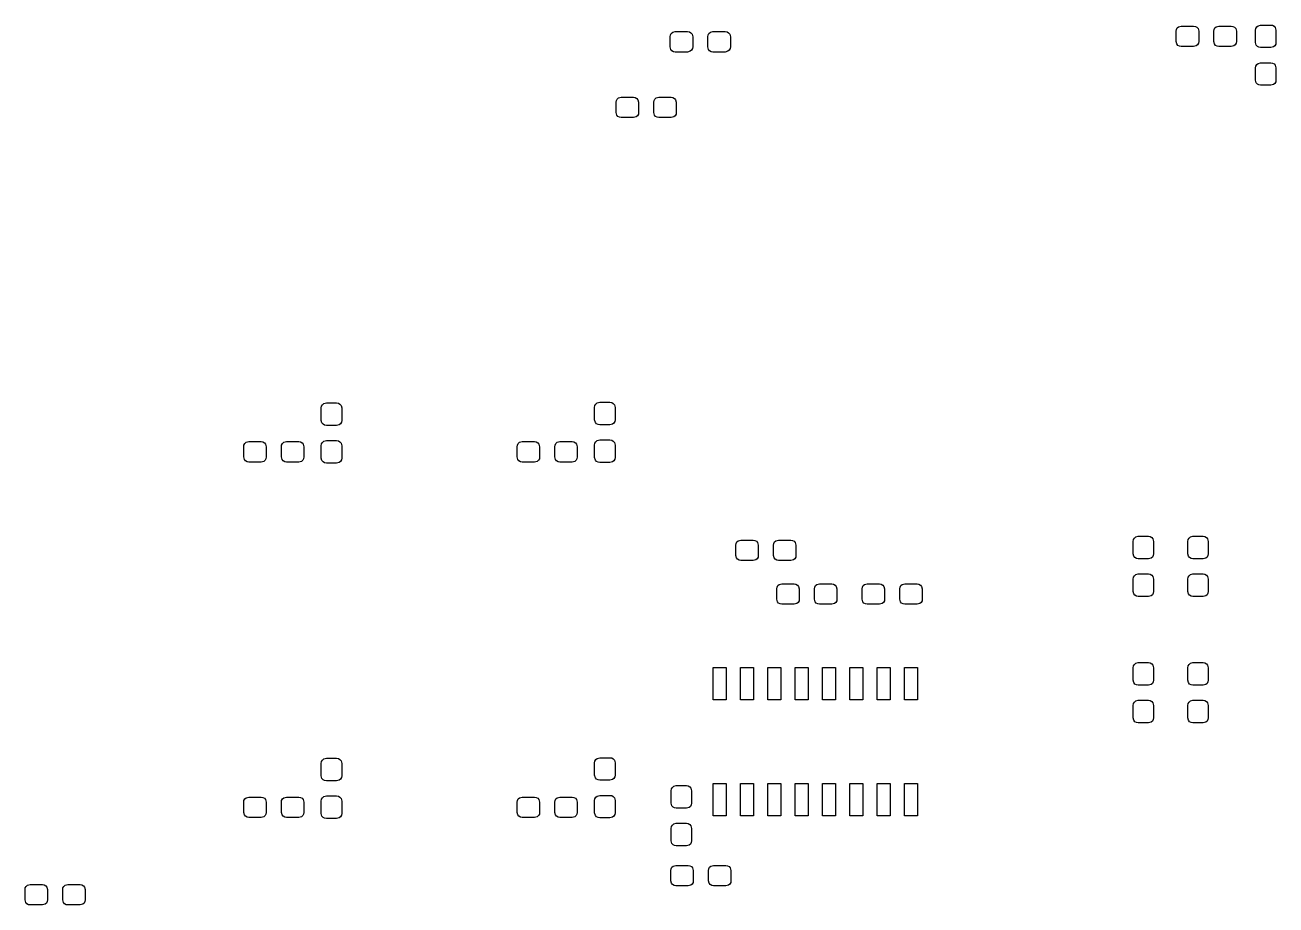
# Model space of a CAD drawing. Extents: x 40 to 160, y -138 to -43.
# Drawn here: x 98.5 to 156.7, y -123.9 to -83 of the extents above; entities that cross this region are included whole.
import ezdxf

# ---------------------------------------------------------------- set-up
doc = ezdxf.new("R2010")
doc.units = 0
doc.header["$MEASUREMENT"] = 0
doc.layers.add('BLACK', color=7, linetype='CONTINUOUS')

msp = doc.modelspace()

# ---------------------------------------------------------------- linework, layer by layer
at = {"layer": 'BLACK', "linetype": 'CONTINUOUS'}
for p, q in [((152.135, -83.1228), (152.254, -83.091)), ((152.254, -83.091), (152.828, -83.091)), ((152.828, -83.091), (152.91, -83.1053)), ((152.91, -83.1053), (152.981, -83.1466)), ((153.885, -83.1228), (154.004, -83.091)), ((154.004, -83.091), (154.578, -83.091)), ((154.578, -83.091), (154.66, -83.1053)), ((154.66, -83.1053), (154.731, -83.1466)), ((155.763, -83.1258), (155.826, -83.0728)), ((155.826, -83.0728), (155.945, -83.041)), ((155.945, -83.041), (156.419, -83.041)), ((156.419, -83.041), (156.501, -83.0553)), ((156.501, -83.0553), (156.572, -83.0966)), ((156.572, -83.0966), (156.625, -83.1598)), ((128.507, -83.5825), (128.521, -83.5013)), ((128.507, -84.0575), (128.507, -83.5825)), ((128.521, -83.5013), (128.563, -83.4298)), ((128.563, -83.4298), (128.626, -83.3768)), ((128.626, -83.3768), (128.744, -83.345)), ((128.744, -83.345), (129.32, -83.345)), ((129.32, -83.345), (129.401, -83.3593)), ((129.401, -83.3593), (129.472, -83.4006)), ((129.472, -83.4006), (129.525, -83.4637)), ((129.525, -83.4637), (129.557, -83.5825)), ((129.557, -83.5825), (129.557, -84.0575)), ((130.257, -83.5825), (130.271, -83.5013)), ((130.257, -84.0575), (130.257, -83.5825)), ((130.271, -83.5013), (130.313, -83.4298)), ((130.313, -83.4298), (130.376, -83.3768)), ((130.376, -83.3768), (130.494, -83.345)), ((130.494, -83.345), (131.07, -83.345)), ((131.07, -83.345), (131.151, -83.3593)), ((131.151, -83.3593), (131.222, -83.4006)), ((131.222, -83.4006), (131.275, -83.4637)), ((131.275, -83.4637), (131.307, -83.5825)), ((131.307, -83.5825), (131.307, -84.0575)), ((152.016, -83.3285), (152.03, -83.2473)), ((152.016, -83.8035), (152.016, -83.3285)), ((152.03, -83.2473), (152.072, -83.1758)), ((152.072, -83.1758), (152.135, -83.1228)), ((152.981, -83.1466), (153.034, -83.2097)), ((153.034, -83.2097), (153.066, -83.3285)), ((153.066, -83.3285), (153.066, -83.8035)), ((153.766, -83.3285), (153.78, -83.2473)), ((153.766, -83.8035), (153.766, -83.3285)), ((153.78, -83.2473), (153.822, -83.1758)), ((153.822, -83.1758), (153.885, -83.1228)), ((154.731, -83.1466), (154.784, -83.2097)), ((154.784, -83.2097), (154.816, -83.3285)), ((154.816, -83.3285), (154.816, -83.8035)), ((155.707, -83.2785), (155.721, -83.1973)), ((155.707, -83.8535), (155.707, -83.2785)), ((155.721, -83.1973), (155.763, -83.1258)), ((156.625, -83.1598), (156.657, -83.2785)), ((156.657, -83.2785), (156.657, -83.8535)), ((128.539, -84.1762), (128.507, -84.0575)), ((128.592, -84.2394), (128.539, -84.1762)), ((128.663, -84.2807), (128.592, -84.2394)), ((129.438, -84.2632), (129.32, -84.295)), ((129.501, -84.2102), (129.438, -84.2632)), ((129.543, -84.1387), (129.501, -84.2102)), ((129.557, -84.0575), (129.543, -84.1387)), ((130.289, -84.1762), (130.257, -84.0575)), ((130.342, -84.2394), (130.289, -84.1762)), ((130.413, -84.2807), (130.342, -84.2394)), ((131.188, -84.2632), (131.07, -84.295)), ((131.251, -84.2102), (131.188, -84.2632)), ((131.293, -84.1387), (131.251, -84.2102)), ((131.307, -84.0575), (131.293, -84.1387)), ((152.048, -83.9222), (152.016, -83.8035)), ((152.101, -83.9854), (152.048, -83.9222)), ((152.172, -84.0267), (152.101, -83.9854)), ((152.254, -84.041), (152.172, -84.0267)), ((152.828, -84.041), (152.254, -84.041)), ((152.947, -84.0092), (152.828, -84.041)), ((153.01, -83.9562), (152.947, -84.0092)), ((153.052, -83.8847), (153.01, -83.9562)), ((153.066, -83.8035), (153.052, -83.8847)), ((153.798, -83.9222), (153.766, -83.8035)), ((153.851, -83.9854), (153.798, -83.9222)), ((153.922, -84.0267), (153.851, -83.9854)), ((154.004, -84.041), (153.922, -84.0267)), ((154.578, -84.041), (154.004, -84.041)), ((154.697, -84.0092), (154.578, -84.041)), ((154.76, -83.9562), (154.697, -84.0092)), ((154.802, -83.8847), (154.76, -83.9562)), ((154.816, -83.8035), (154.802, -83.8847)), ((155.739, -83.9723), (155.707, -83.8535)), ((155.792, -84.0354), (155.739, -83.9723)), ((155.863, -84.0767), (155.792, -84.0354)), ((155.945, -84.091), (155.863, -84.0767)), ((156.419, -84.091), (155.945, -84.091)), ((156.538, -84.0592), (156.419, -84.091)), ((156.601, -84.0062), (156.538, -84.0592)), ((156.643, -83.9347), (156.601, -84.0062)), ((156.657, -83.8535), (156.643, -83.9347)), ((128.744, -84.295), (128.663, -84.2807)), ((129.32, -84.295), (128.744, -84.295)), ((130.494, -84.295), (130.413, -84.2807)), ((131.07, -84.295), (130.494, -84.295)), ((155.763, -84.8758), (155.826, -84.8228)), ((155.826, -84.8228), (155.945, -84.791)), ((155.945, -84.791), (156.419, -84.791)), ((156.419, -84.791), (156.501, -84.8053)), ((156.501, -84.8053), (156.572, -84.8466)), ((156.572, -84.8466), (156.625, -84.9098)), ((155.707, -85.0285), (155.721, -84.9473)), ((155.707, -85.6035), (155.707, -85.0285)), ((155.721, -84.9473), (155.763, -84.8758)), ((156.625, -84.9098), (156.657, -85.0285)), ((156.657, -85.0285), (156.657, -85.6035)), ((155.739, -85.7223), (155.707, -85.6035)), ((155.792, -85.7854), (155.739, -85.7223)), ((155.863, -85.8267), (155.792, -85.7854)), ((155.945, -85.841), (155.863, -85.8267)), ((156.419, -85.841), (155.945, -85.841)), ((156.538, -85.8092), (156.419, -85.841)), ((156.601, -85.7562), (156.538, -85.8092)), ((156.643, -85.6847), (156.601, -85.7562)), ((156.657, -85.6035), (156.643, -85.6847)), ((125.995, -86.6305), (126.009, -86.5493)), ((126.009, -86.5493), (126.051, -86.4778)), ((126.051, -86.4778), (126.114, -86.4248)), ((126.114, -86.4248), (126.232, -86.393)), ((126.232, -86.393), (126.807, -86.393)), ((126.807, -86.393), (126.889, -86.4073)), ((126.889, -86.4073), (126.96, -86.4486)), ((126.96, -86.4486), (127.013, -86.5117)), ((127.013, -86.5117), (127.045, -86.6305)), ((127.745, -86.6305), (127.759, -86.5493)), ((127.759, -86.5493), (127.801, -86.4778)), ((127.801, -86.4778), (127.864, -86.4248)), ((127.864, -86.4248), (127.982, -86.393)), ((127.982, -86.393), (128.558, -86.393)), ((128.558, -86.393), (128.639, -86.4073)), ((128.639, -86.4073), (128.71, -86.4486)), ((128.71, -86.4486), (128.763, -86.5117)), ((128.763, -86.5117), (128.795, -86.6305)), ((125.995, -87.1055), (125.995, -86.6305)), ((126.027, -87.2242), (125.995, -87.1055)), ((127.045, -87.1055), (127.031, -87.1867)), ((127.045, -86.6305), (127.045, -87.1055)), ((127.745, -87.1055), (127.745, -86.6305)), ((127.777, -87.2242), (127.745, -87.1055)), ((128.795, -87.1055), (128.781, -87.1867)), ((128.795, -86.6305), (128.795, -87.1055)), ((126.08, -87.2874), (126.027, -87.2242)), ((126.151, -87.3287), (126.08, -87.2874)), ((126.232, -87.343), (126.151, -87.3287)), ((126.807, -87.343), (126.232, -87.343)), ((126.926, -87.3112), (126.807, -87.343)), ((126.989, -87.2582), (126.926, -87.3112)), ((127.031, -87.1867), (126.989, -87.2582)), ((127.83, -87.2874), (127.777, -87.2242)), ((127.901, -87.3287), (127.83, -87.2874)), ((127.982, -87.343), (127.901, -87.3287)), ((128.558, -87.343), (127.982, -87.343)), ((128.676, -87.3112), (128.558, -87.343)), ((128.739, -87.2582), (128.676, -87.3112)), ((128.781, -87.1867), (128.739, -87.2582)), ((112.301, -100.832), (112.315, -100.751)), ((112.301, -101.407), (112.301, -100.832)), ((112.315, -100.751), (112.357, -100.68)), ((112.357, -100.68), (112.42, -100.627)), ((112.42, -100.627), (112.538, -100.595)), ((112.538, -100.595), (113.013, -100.595)), ((113.013, -100.595), (113.095, -100.609)), ((113.095, -100.609), (113.166, -100.651)), ((113.166, -100.651), (113.219, -100.714)), ((113.219, -100.714), (113.251, -100.832)), ((113.251, -100.832), (113.251, -101.407)), ((125.001, -100.804), (125.015, -100.723)), ((125.001, -101.379), (125.001, -100.804)), ((125.015, -100.723), (125.057, -100.652)), ((125.057, -100.652), (125.12, -100.599)), ((125.12, -100.599), (125.238, -100.567)), ((125.238, -100.567), (125.713, -100.567)), ((125.713, -100.567), (125.795, -100.581)), ((125.795, -100.581), (125.866, -100.623)), ((125.866, -100.623), (125.919, -100.686)), ((125.919, -100.686), (125.951, -100.804)), ((125.951, -100.804), (125.951, -101.379)), ((112.333, -101.526), (112.301, -101.407)), ((112.386, -101.589), (112.333, -101.526)), ((112.457, -101.631), (112.386, -101.589)), ((112.538, -101.645), (112.457, -101.631)), ((113.013, -101.645), (112.538, -101.645)), ((113.132, -101.613), (113.013, -101.645)), ((113.195, -101.56), (113.132, -101.613)), ((113.237, -101.489), (113.195, -101.56)), ((113.251, -101.407), (113.237, -101.489)), ((125.033, -101.498), (125.001, -101.379)), ((125.086, -101.561), (125.033, -101.498)), ((125.157, -101.603), (125.086, -101.561)), ((125.238, -101.617), (125.157, -101.603)), ((125.713, -101.617), (125.238, -101.617)), ((125.832, -101.585), (125.713, -101.617)), ((125.895, -101.532), (125.832, -101.585)), ((125.937, -101.461), (125.895, -101.532)), ((125.951, -101.379), (125.937, -101.461)), ((108.695, -102.632), (108.709, -102.551)), ((108.695, -103.108), (108.695, -102.632)), ((108.709, -102.551), (108.751, -102.48)), ((108.751, -102.48), (108.814, -102.427)), ((108.814, -102.427), (108.932, -102.395)), ((108.932, -102.395), (109.507, -102.395)), ((109.507, -102.395), (109.589, -102.409)), ((109.589, -102.409), (109.66, -102.451)), ((109.66, -102.451), (109.713, -102.514)), ((109.713, -102.514), (109.745, -102.632)), ((109.745, -102.632), (109.745, -103.108)), ((110.445, -102.632), (110.459, -102.551)), ((110.445, -103.108), (110.445, -102.632)), ((110.459, -102.551), (110.501, -102.48)), ((110.501, -102.48), (110.564, -102.427)), ((110.564, -102.427), (110.682, -102.395)), ((110.682, -102.395), (111.257, -102.395)), ((111.257, -102.395), (111.339, -102.409)), ((111.339, -102.409), (111.41, -102.451)), ((111.41, -102.451), (111.463, -102.514)), ((111.463, -102.514), (111.495, -102.632)), ((111.495, -102.632), (111.495, -103.108)), ((112.301, -102.582), (112.315, -102.501)), ((112.301, -103.157), (112.301, -102.582)), ((112.315, -102.501), (112.357, -102.43)), ((112.357, -102.43), (112.42, -102.377)), ((112.42, -102.377), (112.538, -102.345)), ((112.538, -102.345), (113.013, -102.345)), ((113.013, -102.345), (113.095, -102.359)), ((113.095, -102.359), (113.166, -102.401)), ((113.166, -102.401), (113.219, -102.464)), ((113.219, -102.464), (113.251, -102.582)), ((113.251, -102.582), (113.251, -103.157)), ((121.395, -102.632), (121.409, -102.551)), ((121.395, -103.108), (121.395, -102.632)), ((121.409, -102.551), (121.451, -102.48)), ((121.451, -102.48), (121.514, -102.427)), ((121.514, -102.427), (121.632, -102.395)), ((121.632, -102.395), (122.207, -102.395)), ((122.207, -102.395), (122.289, -102.409)), ((122.289, -102.409), (122.36, -102.451)), ((122.36, -102.451), (122.413, -102.514)), ((122.413, -102.514), (122.445, -102.632)), ((122.445, -102.632), (122.445, -103.108)), ((123.145, -102.632), (123.159, -102.551)), ((123.145, -103.108), (123.145, -102.632)), ((123.159, -102.551), (123.201, -102.48)), ((123.201, -102.48), (123.264, -102.427)), ((123.264, -102.427), (123.382, -102.395)), ((123.382, -102.395), (123.957, -102.395)), ((123.957, -102.395), (124.039, -102.409)), ((124.039, -102.409), (124.11, -102.451)), ((124.11, -102.451), (124.163, -102.514)), ((124.163, -102.514), (124.195, -102.632)), ((124.195, -102.632), (124.195, -103.108)), ((125.001, -102.554), (125.015, -102.473)), ((125.001, -103.129), (125.001, -102.554)), ((125.015, -102.473), (125.057, -102.402)), ((125.057, -102.402), (125.12, -102.349)), ((125.12, -102.349), (125.238, -102.317)), ((125.238, -102.317), (125.713, -102.317)), ((125.713, -102.317), (125.795, -102.331)), ((125.795, -102.331), (125.866, -102.373)), ((125.866, -102.373), (125.919, -102.436)), ((125.919, -102.436), (125.951, -102.554)), ((125.951, -102.554), (125.951, -103.129)), ((108.727, -103.226), (108.695, -103.108)), ((108.78, -103.289), (108.727, -103.226)), ((108.851, -103.331), (108.78, -103.289)), ((108.932, -103.345), (108.851, -103.331)), ((109.507, -103.345), (108.932, -103.345)), ((109.626, -103.313), (109.507, -103.345)), ((109.689, -103.26), (109.626, -103.313)), ((109.731, -103.189), (109.689, -103.26)), ((109.745, -103.108), (109.731, -103.189)), ((110.477, -103.226), (110.445, -103.108)), ((110.53, -103.289), (110.477, -103.226)), ((110.601, -103.331), (110.53, -103.289)), ((110.682, -103.345), (110.601, -103.331)), ((111.257, -103.345), (110.682, -103.345)), ((111.376, -103.313), (111.257, -103.345)), ((111.439, -103.26), (111.376, -103.313)), ((111.481, -103.189), (111.439, -103.26)), ((111.495, -103.108), (111.481, -103.189)), ((112.333, -103.276), (112.301, -103.157)), ((112.386, -103.339), (112.333, -103.276)), ((112.457, -103.381), (112.386, -103.339)), ((112.538, -103.395), (112.457, -103.381)), ((113.013, -103.395), (112.538, -103.395)), ((113.132, -103.363), (113.013, -103.395)), ((113.195, -103.31), (113.132, -103.363)), ((113.237, -103.239), (113.195, -103.31)), ((113.251, -103.157), (113.237, -103.239)), ((121.427, -103.226), (121.395, -103.108)), ((121.48, -103.289), (121.427, -103.226)), ((121.551, -103.331), (121.48, -103.289)), ((121.632, -103.345), (121.551, -103.331)), ((122.207, -103.345), (121.632, -103.345)), ((122.326, -103.313), (122.207, -103.345)), ((122.389, -103.26), (122.326, -103.313)), ((122.431, -103.189), (122.389, -103.26)), ((122.445, -103.108), (122.431, -103.189)), ((123.177, -103.226), (123.145, -103.108)), ((123.23, -103.289), (123.177, -103.226)), ((123.301, -103.331), (123.23, -103.289)), ((123.382, -103.345), (123.301, -103.331)), ((123.957, -103.345), (123.382, -103.345)), ((124.076, -103.313), (123.957, -103.345)), ((124.139, -103.26), (124.076, -103.313)), ((124.181, -103.189), (124.139, -103.26)), ((124.195, -103.108), (124.181, -103.189)), ((125.033, -103.248), (125.001, -103.129)), ((125.086, -103.311), (125.033, -103.248)), ((125.157, -103.353), (125.086, -103.311)), ((125.238, -103.367), (125.157, -103.353)), ((125.713, -103.367), (125.238, -103.367)), ((125.832, -103.335), (125.713, -103.367)), ((125.895, -103.282), (125.832, -103.335)), ((125.937, -103.211), (125.895, -103.282)), ((125.951, -103.129), (125.937, -103.211)), ((150.034, -106.946), (150.076, -106.875)), ((150.076, -106.875), (150.139, -106.822)), ((150.139, -106.822), (150.257, -106.79)), ((150.257, -106.79), (150.732, -106.79)), ((150.732, -106.79), (150.814, -106.804)), ((150.814, -106.804), (150.885, -106.846)), ((150.885, -106.846), (150.938, -106.909)), ((150.938, -106.909), (150.97, -107.027)), ((152.574, -106.946), (152.616, -106.875)), ((152.616, -106.875), (152.679, -106.822)), ((152.679, -106.822), (152.797, -106.79)), ((152.797, -106.79), (153.272, -106.79)), ((153.272, -106.79), (153.354, -106.804)), ((153.354, -106.804), (153.425, -106.846)), ((153.425, -106.846), (153.478, -106.909)), ((153.478, -106.909), (153.51, -107.027)), ((131.555, -107.204), (131.569, -107.123)), ((131.555, -107.679), (131.555, -107.204)), ((131.569, -107.123), (131.611, -107.052)), ((131.611, -107.052), (131.674, -106.999)), ((131.674, -106.999), (131.792, -106.967)), ((131.792, -106.967), (132.368, -106.967)), ((132.368, -106.967), (132.449, -106.981)), ((132.449, -106.981), (132.52, -107.023)), ((132.52, -107.023), (132.573, -107.086)), ((132.573, -107.086), (132.605, -107.204)), ((132.605, -107.204), (132.605, -107.679)), ((133.305, -107.204), (133.319, -107.123)), ((133.305, -107.679), (133.305, -107.204)), ((133.319, -107.123), (133.361, -107.052)), ((133.361, -107.052), (133.424, -106.999)), ((133.424, -106.999), (133.542, -106.967)), ((133.542, -106.967), (134.118, -106.967)), ((134.118, -106.967), (134.199, -106.981)), ((134.199, -106.981), (134.27, -107.023)), ((134.27, -107.023), (134.323, -107.086)), ((134.323, -107.086), (134.355, -107.204)), ((134.355, -107.204), (134.355, -107.679)), ((150.02, -107.027), (150.034, -106.946)), ((150.02, -107.602), (150.02, -107.027)), ((150.97, -107.027), (150.97, -107.602)), ((152.56, -107.027), (152.574, -106.946)), ((152.56, -107.602), (152.56, -107.027)), ((153.51, -107.027), (153.51, -107.602)), ((131.587, -107.798), (131.555, -107.679)), ((131.64, -107.861), (131.587, -107.798)), ((131.711, -107.903), (131.64, -107.861)), ((131.792, -107.917), (131.711, -107.903)), ((132.368, -107.917), (131.792, -107.917)), ((132.486, -107.885), (132.368, -107.917)), ((132.549, -107.832), (132.486, -107.885)), ((132.591, -107.761), (132.549, -107.832)), ((132.605, -107.679), (132.591, -107.761)), ((133.337, -107.798), (133.305, -107.679)), ((133.39, -107.861), (133.337, -107.798)), ((133.461, -107.903), (133.39, -107.861)), ((133.542, -107.917), (133.461, -107.903)), ((134.118, -107.917), (133.542, -107.917)), ((134.236, -107.885), (134.118, -107.917)), ((134.299, -107.832), (134.236, -107.885)), ((134.341, -107.761), (134.299, -107.832)), ((134.355, -107.679), (134.341, -107.761)), ((150.052, -107.721), (150.02, -107.602)), ((150.105, -107.784), (150.052, -107.721)), ((150.176, -107.826), (150.105, -107.784)), ((150.257, -107.84), (150.176, -107.826)), ((150.732, -107.84), (150.257, -107.84)), ((150.851, -107.808), (150.732, -107.84)), ((150.914, -107.755), (150.851, -107.808)), ((150.956, -107.684), (150.914, -107.755)), ((150.97, -107.602), (150.956, -107.684)), ((152.592, -107.721), (152.56, -107.602)), ((152.645, -107.784), (152.592, -107.721)), ((152.716, -107.826), (152.645, -107.784)), ((152.797, -107.84), (152.716, -107.826)), ((153.272, -107.84), (152.797, -107.84)), ((153.391, -107.808), (153.272, -107.84)), ((153.454, -107.755), (153.391, -107.808)), ((153.496, -107.684), (153.454, -107.755)), ((153.51, -107.602), (153.496, -107.684)), ((150.034, -108.696), (150.076, -108.625)), ((150.076, -108.625), (150.139, -108.572)), ((150.139, -108.572), (150.257, -108.54)), ((150.257, -108.54), (150.732, -108.54)), ((150.732, -108.54), (150.814, -108.554)), ((150.814, -108.554), (150.885, -108.596)), ((150.885, -108.596), (150.938, -108.659)), ((150.938, -108.659), (150.97, -108.777)), ((152.574, -108.696), (152.616, -108.625)), ((152.616, -108.625), (152.679, -108.572)), ((152.679, -108.572), (152.797, -108.54)), ((152.797, -108.54), (153.272, -108.54)), ((153.272, -108.54), (153.354, -108.554)), ((153.354, -108.554), (153.425, -108.596)), ((153.425, -108.596), (153.478, -108.659)), ((153.478, -108.659), (153.51, -108.777)), ((133.46, -109.236), (133.474, -109.155)), ((133.46, -109.712), (133.46, -109.236)), ((133.474, -109.155), (133.516, -109.084)), ((133.516, -109.084), (133.579, -109.031)), ((133.579, -109.031), (133.697, -108.999)), ((133.697, -108.999), (134.273, -108.999)), ((134.273, -108.999), (134.354, -109.013)), ((134.354, -109.013), (134.425, -109.055)), ((134.425, -109.055), (134.478, -109.118)), ((134.478, -109.118), (134.51, -109.236)), ((134.51, -109.236), (134.51, -109.712)), ((135.21, -109.236), (135.224, -109.155)), ((135.21, -109.712), (135.21, -109.236)), ((135.224, -109.155), (135.266, -109.084)), ((135.266, -109.084), (135.329, -109.031)), ((135.329, -109.031), (135.447, -108.999)), ((135.447, -108.999), (136.023, -108.999)), ((136.023, -108.999), (136.104, -109.013)), ((136.104, -109.013), (136.175, -109.055)), ((136.175, -109.055), (136.228, -109.118)), ((136.228, -109.118), (136.26, -109.236)), ((136.26, -109.236), (136.26, -109.712)), ((137.425, -109.236), (137.439, -109.155)), ((137.425, -109.712), (137.425, -109.236)), ((137.439, -109.155), (137.481, -109.084)), ((137.481, -109.084), (137.544, -109.031)), ((137.544, -109.031), (137.662, -108.999)), ((137.662, -108.999), (138.237, -108.999)), ((138.237, -108.999), (138.319, -109.013)), ((138.319, -109.013), (138.39, -109.055)), ((138.39, -109.055), (138.443, -109.118)), ((138.443, -109.118), (138.475, -109.236)), ((138.475, -109.236), (138.475, -109.712)), ((139.175, -109.236), (139.189, -109.155)), ((139.175, -109.712), (139.175, -109.236)), ((139.189, -109.155), (139.231, -109.084)), ((139.231, -109.084), (139.294, -109.031)), ((139.294, -109.031), (139.412, -108.999)), ((139.412, -108.999), (139.987, -108.999)), ((139.987, -108.999), (140.069, -109.013)), ((140.069, -109.013), (140.14, -109.055)), ((140.14, -109.055), (140.193, -109.118)), ((140.193, -109.118), (140.225, -109.236)), ((140.225, -109.236), (140.225, -109.712)), ((150.02, -108.777), (150.034, -108.696)), ((150.02, -109.352), (150.02, -108.777)), ((150.97, -108.777), (150.97, -109.352)), ((152.56, -108.777), (152.574, -108.696)), ((152.56, -109.352), (152.56, -108.777)), ((153.51, -108.777), (153.51, -109.352)), ((133.492, -109.83), (133.46, -109.712)), ((133.545, -109.893), (133.492, -109.83)), ((134.496, -109.793), (134.454, -109.864)), ((134.51, -109.712), (134.496, -109.793)), ((135.242, -109.83), (135.21, -109.712)), ((135.295, -109.893), (135.242, -109.83)), ((136.246, -109.793), (136.204, -109.864)), ((136.26, -109.712), (136.246, -109.793)), ((137.457, -109.83), (137.425, -109.712)), ((137.51, -109.893), (137.457, -109.83)), ((138.461, -109.793), (138.419, -109.864)), ((138.475, -109.712), (138.461, -109.793)), ((139.207, -109.83), (139.175, -109.712)), ((139.26, -109.893), (139.207, -109.83)), ((140.211, -109.793), (140.169, -109.864)), ((140.225, -109.712), (140.211, -109.793)), ((150.052, -109.471), (150.02, -109.352)), ((150.105, -109.534), (150.052, -109.471)), ((150.176, -109.576), (150.105, -109.534)), ((150.257, -109.59), (150.176, -109.576)), ((150.732, -109.59), (150.257, -109.59)), ((150.851, -109.558), (150.732, -109.59)), ((150.914, -109.505), (150.851, -109.558)), ((150.956, -109.434), (150.914, -109.505)), ((150.97, -109.352), (150.956, -109.434)), ((152.592, -109.471), (152.56, -109.352)), ((152.645, -109.534), (152.592, -109.471)), ((152.716, -109.576), (152.645, -109.534)), ((152.797, -109.59), (152.716, -109.576)), ((153.272, -109.59), (152.797, -109.59)), ((153.391, -109.558), (153.272, -109.59)), ((153.454, -109.505), (153.391, -109.558)), ((153.496, -109.434), (153.454, -109.505)), ((153.51, -109.352), (153.496, -109.434)), ((133.616, -109.935), (133.545, -109.893)), ((133.697, -109.949), (133.616, -109.935)), ((134.273, -109.949), (133.697, -109.949)), ((134.391, -109.917), (134.273, -109.949)), ((134.454, -109.864), (134.391, -109.917)), ((135.366, -109.935), (135.295, -109.893)), ((135.447, -109.949), (135.366, -109.935)), ((136.023, -109.949), (135.447, -109.949)), ((136.141, -109.917), (136.023, -109.949)), ((136.204, -109.864), (136.141, -109.917)), ((137.581, -109.935), (137.51, -109.893)), ((137.662, -109.949), (137.581, -109.935)), ((138.237, -109.949), (137.662, -109.949)), ((138.356, -109.917), (138.237, -109.949)), ((138.419, -109.864), (138.356, -109.917)), ((139.331, -109.935), (139.26, -109.893)), ((139.412, -109.949), (139.331, -109.935)), ((139.987, -109.949), (139.412, -109.949)), ((140.106, -109.917), (139.987, -109.949)), ((140.169, -109.864), (140.106, -109.917)), ((150.034, -112.816), (150.076, -112.745)), ((150.076, -112.745), (150.139, -112.692)), ((150.139, -112.692), (150.257, -112.66)), ((150.257, -112.66), (150.732, -112.66)), ((150.732, -112.66), (150.814, -112.674)), ((150.814, -112.674), (150.885, -112.716)), ((150.885, -112.716), (150.938, -112.779)), ((152.574, -112.816), (152.616, -112.745)), ((152.616, -112.745), (152.679, -112.692)), ((152.679, -112.692), (152.797, -112.66)), ((152.797, -112.66), (153.272, -112.66)), ((153.272, -112.66), (153.354, -112.674)), ((153.354, -112.674), (153.425, -112.716)), ((153.425, -112.716), (153.478, -112.779)), ((130.51, -114.382), (130.51, -112.882)), ((130.51, -112.882), (131.11, -112.882)), ((131.11, -112.882), (131.11, -114.382)), ((131.78, -114.382), (131.78, -112.882)), ((131.78, -112.882), (132.38, -112.882)), ((132.38, -112.882), (132.38, -114.382)), ((133.05, -114.382), (133.05, -112.882)), ((133.05, -112.882), (133.65, -112.882)), ((133.65, -112.882), (133.65, -114.382)), ((134.32, -114.382), (134.32, -112.882)), ((134.32, -112.882), (134.92, -112.882)), ((134.92, -112.882), (134.92, -114.382)), ((135.59, -114.382), (135.59, -112.882)), ((135.59, -112.882), (136.19, -112.882)), ((136.19, -112.882), (136.19, -114.382)), ((136.86, -114.382), (136.86, -112.882)), ((136.86, -112.882), (137.46, -112.882)), ((137.46, -112.882), (137.46, -114.382)), ((138.13, -114.382), (138.13, -112.882)), ((138.13, -112.882), (138.73, -112.882)), ((138.73, -112.882), (138.73, -114.382)), ((139.4, -114.382), (139.4, -112.882)), ((139.4, -112.882), (140, -112.882)), ((140, -112.882), (140, -114.382)), ((150.02, -112.897), (150.034, -112.816)), ((150.02, -113.472), (150.02, -112.897)), ((150.938, -112.779), (150.97, -112.897)), ((150.97, -112.897), (150.97, -113.472)), ((152.56, -112.897), (152.574, -112.816)), ((152.56, -113.472), (152.56, -112.897)), ((153.478, -112.779), (153.51, -112.897)), ((153.51, -112.897), (153.51, -113.472)), ((150.052, -113.591), (150.02, -113.472)), ((150.105, -113.654), (150.052, -113.591)), ((150.176, -113.696), (150.105, -113.654)), ((150.257, -113.71), (150.176, -113.696)), ((150.732, -113.71), (150.257, -113.71)), ((150.851, -113.678), (150.732, -113.71)), ((150.914, -113.625), (150.851, -113.678)), ((150.956, -113.554), (150.914, -113.625)), ((150.97, -113.472), (150.956, -113.554)), ((152.592, -113.591), (152.56, -113.472)), ((152.645, -113.654), (152.592, -113.591)), ((152.716, -113.696), (152.645, -113.654)), ((152.797, -113.71), (152.716, -113.696)), ((153.272, -113.71), (152.797, -113.71)), ((153.391, -113.678), (153.272, -113.71)), ((153.454, -113.625), (153.391, -113.678)), ((153.496, -113.554), (153.454, -113.625)), ((153.51, -113.472), (153.496, -113.554)), ((131.11, -114.382), (130.51, -114.382)), ((132.38, -114.382), (131.78, -114.382)), ((133.65, -114.382), (133.05, -114.382)), ((134.92, -114.382), (134.32, -114.382)), ((136.19, -114.382), (135.59, -114.382)), ((137.46, -114.382), (136.86, -114.382)), ((138.73, -114.382), (138.13, -114.382)), ((140, -114.382), (139.4, -114.382)), ((150.034, -114.566), (150.076, -114.495)), ((150.076, -114.495), (150.139, -114.442)), ((150.139, -114.442), (150.257, -114.41)), ((150.257, -114.41), (150.732, -114.41)), ((150.732, -114.41), (150.814, -114.424)), ((150.814, -114.424), (150.885, -114.466)), ((150.885, -114.466), (150.938, -114.529)), ((152.574, -114.566), (152.616, -114.495)), ((152.616, -114.495), (152.679, -114.442)), ((152.679, -114.442), (152.797, -114.41)), ((152.797, -114.41), (153.272, -114.41)), ((153.272, -114.41), (153.354, -114.424)), ((153.354, -114.424), (153.425, -114.466)), ((153.425, -114.466), (153.478, -114.529)), ((150.02, -114.647), (150.034, -114.566)), ((150.02, -115.222), (150.02, -114.647)), ((150.938, -114.529), (150.97, -114.647)), ((150.97, -114.647), (150.97, -115.222)), ((152.56, -114.647), (152.574, -114.566)), ((152.56, -115.222), (152.56, -114.647)), ((153.478, -114.529), (153.51, -114.647)), ((153.51, -114.647), (153.51, -115.222)), ((150.052, -115.341), (150.02, -115.222)), ((150.105, -115.404), (150.052, -115.341)), ((150.176, -115.446), (150.105, -115.404)), ((150.257, -115.46), (150.176, -115.446)), ((150.732, -115.46), (150.257, -115.46)), ((150.851, -115.428), (150.732, -115.46)), ((150.914, -115.375), (150.851, -115.428)), ((150.956, -115.304), (150.914, -115.375)), ((150.97, -115.222), (150.956, -115.304)), ((152.592, -115.341), (152.56, -115.222)), ((152.645, -115.404), (152.592, -115.341)), ((152.716, -115.446), (152.645, -115.404)), ((152.797, -115.46), (152.716, -115.446)), ((153.272, -115.46), (152.797, -115.46)), ((153.391, -115.428), (153.272, -115.46)), ((153.454, -115.375), (153.391, -115.428)), ((153.496, -115.304), (153.454, -115.375)), ((153.51, -115.222), (153.496, -115.304)), ((112.301, -117.343), (112.315, -117.261)), ((112.301, -117.917), (112.301, -117.343)), ((112.315, -117.261), (112.357, -117.19)), ((112.357, -117.19), (112.42, -117.137)), ((112.42, -117.137), (112.538, -117.105)), ((112.538, -117.105), (113.013, -117.105)), ((113.013, -117.105), (113.095, -117.119)), ((113.095, -117.119), (113.166, -117.161)), ((113.166, -117.161), (113.219, -117.224)), ((113.219, -117.224), (113.251, -117.343)), ((113.251, -117.343), (113.251, -117.917)), ((125.001, -117.314), (125.015, -117.233)), ((125.001, -117.889), (125.001, -117.314)), ((125.015, -117.233), (125.057, -117.162)), ((125.057, -117.162), (125.12, -117.109)), ((125.12, -117.109), (125.238, -117.077)), ((125.238, -117.077), (125.713, -117.077)), ((125.713, -117.077), (125.795, -117.091)), ((125.795, -117.091), (125.866, -117.133)), ((125.866, -117.133), (125.919, -117.196)), ((125.919, -117.196), (125.951, -117.314)), ((125.951, -117.314), (125.951, -117.889)), ((112.333, -118.036), (112.301, -117.917)), ((113.251, -117.917), (113.237, -117.999)), ((125.033, -118.008), (125.001, -117.889)), ((125.937, -117.971), (125.895, -118.042)), ((125.951, -117.889), (125.937, -117.971)), ((112.386, -118.099), (112.333, -118.036)), ((112.457, -118.141), (112.386, -118.099)), ((112.538, -118.155), (112.457, -118.141)), ((113.013, -118.155), (112.538, -118.155)), ((113.132, -118.123), (113.013, -118.155)), ((113.195, -118.07), (113.132, -118.123)), ((113.237, -117.999), (113.195, -118.07)), ((125.086, -118.071), (125.033, -118.008)), ((125.157, -118.113), (125.086, -118.071)), ((125.238, -118.127), (125.157, -118.113)), ((125.713, -118.127), (125.238, -118.127)), ((125.832, -118.095), (125.713, -118.127)), ((125.895, -118.042), (125.832, -118.095)), ((128.557, -118.612), (128.571, -118.531)), ((128.571, -118.531), (128.613, -118.46)), ((128.613, -118.46), (128.676, -118.407)), ((128.676, -118.407), (128.794, -118.375)), ((128.794, -118.375), (129.269, -118.375)), ((129.269, -118.375), (129.351, -118.389)), ((129.351, -118.389), (129.422, -118.431)), ((129.422, -118.431), (129.475, -118.494)), ((129.475, -118.494), (129.507, -118.612)), ((130.51, -119.782), (130.51, -118.282)), ((130.51, -118.282), (131.11, -118.282)), ((131.11, -118.282), (131.11, -119.782)), ((131.78, -119.782), (131.78, -118.282)), ((131.78, -118.282), (132.38, -118.282)), ((132.38, -118.282), (132.38, -119.782)), ((133.05, -119.782), (133.05, -118.282)), ((133.05, -118.282), (133.65, -118.282)), ((133.65, -118.282), (133.65, -119.782)), ((134.32, -119.782), (134.32, -118.282)), ((134.32, -118.282), (134.92, -118.282)), ((134.92, -118.282), (134.92, -119.782)), ((135.59, -119.782), (135.59, -118.282)), ((135.59, -118.282), (136.19, -118.282)), ((136.19, -118.282), (136.19, -119.782)), ((136.86, -119.782), (136.86, -118.282)), ((136.86, -118.282), (137.46, -118.282)), ((137.46, -118.282), (137.46, -119.782)), ((138.13, -119.782), (138.13, -118.282)), ((138.13, -118.282), (138.73, -118.282)), ((138.73, -118.282), (138.73, -119.782)), ((139.4, -119.782), (139.4, -118.282)), ((139.4, -118.282), (140, -118.282)), ((140, -118.282), (140, -119.782)), ((108.695, -119.142), (108.709, -119.061)), ((108.695, -119.617), (108.695, -119.142)), ((108.709, -119.061), (108.751, -118.99)), ((108.751, -118.99), (108.814, -118.937)), ((108.814, -118.937), (108.932, -118.905)), ((108.932, -118.905), (109.507, -118.905)), ((109.507, -118.905), (109.589, -118.919)), ((109.589, -118.919), (109.66, -118.961)), ((109.66, -118.961), (109.713, -119.024)), ((109.713, -119.024), (109.745, -119.142)), ((109.745, -119.142), (109.745, -119.617)), ((110.445, -119.142), (110.459, -119.061)), ((110.445, -119.617), (110.445, -119.142)), ((110.459, -119.061), (110.501, -118.99)), ((110.501, -118.99), (110.564, -118.937)), ((110.564, -118.937), (110.682, -118.905)), ((110.682, -118.905), (111.257, -118.905)), ((111.257, -118.905), (111.339, -118.919)), ((111.339, -118.919), (111.41, -118.961)), ((111.41, -118.961), (111.463, -119.024)), ((111.463, -119.024), (111.495, -119.142)), ((111.495, -119.142), (111.495, -119.617)), ((112.301, -119.093), (112.315, -119.011)), ((112.301, -119.667), (112.301, -119.093)), ((112.315, -119.011), (112.357, -118.94)), ((112.357, -118.94), (112.42, -118.887)), ((112.42, -118.887), (112.538, -118.855)), ((112.538, -118.855), (113.013, -118.855)), ((113.013, -118.855), (113.095, -118.869)), ((113.095, -118.869), (113.166, -118.911)), ((113.166, -118.911), (113.219, -118.974)), ((113.219, -118.974), (113.251, -119.093)), ((113.251, -119.093), (113.251, -119.667)), ((121.395, -119.142), (121.409, -119.061)), ((121.395, -119.617), (121.395, -119.142)), ((121.409, -119.061), (121.451, -118.99)), ((121.451, -118.99), (121.514, -118.937)), ((121.514, -118.937), (121.632, -118.905)), ((121.632, -118.905), (122.207, -118.905)), ((122.207, -118.905), (122.289, -118.919)), ((122.289, -118.919), (122.36, -118.961)), ((122.36, -118.961), (122.413, -119.024)), ((122.413, -119.024), (122.445, -119.142)), ((122.445, -119.142), (122.445, -119.617)), ((123.145, -119.142), (123.159, -119.061)), ((123.145, -119.617), (123.145, -119.142)), ((123.159, -119.061), (123.201, -118.99)), ((123.201, -118.99), (123.264, -118.937)), ((123.264, -118.937), (123.382, -118.905)), ((123.382, -118.905), (123.957, -118.905)), ((123.957, -118.905), (124.039, -118.919)), ((124.039, -118.919), (124.11, -118.961)), ((124.11, -118.961), (124.163, -119.024)), ((124.163, -119.024), (124.195, -119.142)), ((124.195, -119.142), (124.195, -119.617)), ((125.001, -119.064), (125.015, -118.983)), ((125.001, -119.639), (125.001, -119.064)), ((125.015, -118.983), (125.057, -118.912)), ((125.057, -118.912), (125.12, -118.859)), ((125.12, -118.859), (125.238, -118.827)), ((125.238, -118.827), (125.713, -118.827)), ((125.713, -118.827), (125.795, -118.841)), ((125.795, -118.841), (125.866, -118.883)), ((125.866, -118.883), (125.919, -118.946)), ((125.919, -118.946), (125.951, -119.064)), ((125.951, -119.064), (125.951, -119.639)), ((128.557, -119.188), (128.557, -118.612)), ((129.507, -118.612), (129.507, -119.188)), ((108.727, -119.736), (108.695, -119.617)), ((109.731, -119.699), (109.689, -119.77)), ((109.745, -119.617), (109.731, -119.699)), ((110.477, -119.736), (110.445, -119.617)), ((111.481, -119.699), (111.439, -119.77)), ((111.495, -119.617), (111.481, -119.699)), ((112.333, -119.786), (112.301, -119.667)), ((113.251, -119.667), (113.237, -119.749)), ((121.427, -119.736), (121.395, -119.617)), ((122.431, -119.699), (122.389, -119.77)), ((122.445, -119.617), (122.431, -119.699)), ((123.177, -119.736), (123.145, -119.617)), ((124.181, -119.699), (124.139, -119.77)), ((124.195, -119.617), (124.181, -119.699)), ((125.033, -119.758), (125.001, -119.639)), ((125.937, -119.721), (125.895, -119.792)), ((125.951, -119.639), (125.937, -119.721)), ((128.589, -119.306), (128.557, -119.188)), ((128.642, -119.369), (128.589, -119.306)), ((128.713, -119.411), (128.642, -119.369)), ((128.794, -119.425), (128.713, -119.411)), ((129.269, -119.425), (128.794, -119.425)), ((129.388, -119.393), (129.269, -119.425)), ((129.451, -119.34), (129.388, -119.393)), ((129.493, -119.269), (129.451, -119.34)), ((129.507, -119.188), (129.493, -119.269)), ((108.78, -119.799), (108.727, -119.736)), ((108.851, -119.841), (108.78, -119.799)), ((108.932, -119.855), (108.851, -119.841)), ((109.507, -119.855), (108.932, -119.855)), ((109.626, -119.823), (109.507, -119.855)), ((109.689, -119.77), (109.626, -119.823)), ((110.53, -119.799), (110.477, -119.736)), ((110.601, -119.841), (110.53, -119.799)), ((110.682, -119.855), (110.601, -119.841)), ((111.257, -119.855), (110.682, -119.855)), ((111.376, -119.823), (111.257, -119.855)), ((111.439, -119.77), (111.376, -119.823)), ((112.386, -119.849), (112.333, -119.786)), ((112.457, -119.891), (112.386, -119.849)), ((112.538, -119.905), (112.457, -119.891)), ((113.013, -119.905), (112.538, -119.905)), ((113.132, -119.873), (113.013, -119.905)), ((113.195, -119.82), (113.132, -119.873)), ((113.237, -119.749), (113.195, -119.82)), ((121.48, -119.799), (121.427, -119.736)), ((121.551, -119.841), (121.48, -119.799)), ((121.632, -119.855), (121.551, -119.841)), ((122.207, -119.855), (121.632, -119.855)), ((122.326, -119.823), (122.207, -119.855)), ((122.389, -119.77), (122.326, -119.823)), ((123.23, -119.799), (123.177, -119.736)), ((123.301, -119.841), (123.23, -119.799)), ((123.382, -119.855), (123.301, -119.841)), ((123.957, -119.855), (123.382, -119.855)), ((124.076, -119.823), (123.957, -119.855)), ((124.139, -119.77), (124.076, -119.823)), ((125.086, -119.821), (125.033, -119.758)), ((125.157, -119.863), (125.086, -119.821)), ((125.238, -119.877), (125.157, -119.863)), ((125.713, -119.877), (125.238, -119.877)), ((125.832, -119.845), (125.713, -119.877)), ((125.895, -119.792), (125.832, -119.845)), ((128.557, -120.362), (128.571, -120.281)), ((128.571, -120.281), (128.613, -120.21)), ((128.613, -120.21), (128.676, -120.157)), ((128.676, -120.157), (128.794, -120.125)), ((128.794, -120.125), (129.269, -120.125)), ((129.269, -120.125), (129.351, -120.139)), ((129.351, -120.139), (129.422, -120.181)), ((129.422, -120.181), (129.475, -120.244)), ((129.475, -120.244), (129.507, -120.362)), ((131.11, -119.782), (130.51, -119.782)), ((132.38, -119.782), (131.78, -119.782)), ((133.65, -119.782), (133.05, -119.782)), ((134.92, -119.782), (134.32, -119.782)), ((136.19, -119.782), (135.59, -119.782)), ((137.46, -119.782), (136.86, -119.782)), ((138.73, -119.782), (138.13, -119.782)), ((140, -119.782), (139.4, -119.782)), ((128.557, -120.938), (128.557, -120.362)), ((129.507, -120.362), (129.507, -120.938)), ((128.589, -121.056), (128.557, -120.938)), ((128.642, -121.119), (128.589, -121.056)), ((128.713, -121.161), (128.642, -121.119)), ((128.794, -121.175), (128.713, -121.161)), ((129.269, -121.175), (128.794, -121.175)), ((129.388, -121.143), (129.269, -121.175)), ((129.451, -121.09), (129.388, -121.143)), ((129.493, -121.019), (129.451, -121.09)), ((129.507, -120.938), (129.493, -121.019)), ((128.535, -122.317), (128.549, -122.236)), ((128.535, -122.792), (128.535, -122.317)), ((128.549, -122.236), (128.591, -122.165)), ((128.591, -122.165), (128.654, -122.112)), ((128.654, -122.112), (128.773, -122.08)), ((128.773, -122.08), (129.347, -122.08)), ((129.347, -122.08), (129.429, -122.094)), ((129.429, -122.094), (129.5, -122.136)), ((129.5, -122.136), (129.553, -122.199)), ((129.553, -122.199), (129.585, -122.317)), ((129.585, -122.317), (129.585, -122.792)), ((130.285, -122.317), (130.299, -122.236)), ((130.285, -122.792), (130.285, -122.317)), ((130.299, -122.236), (130.341, -122.165)), ((130.341, -122.165), (130.404, -122.112)), ((130.404, -122.112), (130.523, -122.08)), ((130.523, -122.08), (131.097, -122.08)), ((131.097, -122.08), (131.179, -122.094)), ((131.179, -122.094), (131.25, -122.136)), ((131.25, -122.136), (131.303, -122.199)), ((131.303, -122.199), (131.335, -122.317)), ((131.335, -122.317), (131.335, -122.792)), ((98.535, -123.206), (98.5493, -123.125)), ((98.535, -123.681), (98.535, -123.206)), ((98.5493, -123.125), (98.5906, -123.054)), ((98.5906, -123.054), (98.6538, -123.001)), ((98.6538, -123.001), (98.7725, -122.969)), ((98.7725, -122.969), (99.3475, -122.969)), ((99.3475, -122.969), (99.4287, -122.983)), ((99.4287, -122.983), (99.5002, -123.025)), ((99.5002, -123.025), (99.5532, -123.088)), ((99.5532, -123.088), (99.585, -123.206)), ((99.585, -123.206), (99.585, -123.681)), ((100.285, -123.206), (100.299, -123.125)), ((100.285, -123.681), (100.285, -123.206)), ((100.299, -123.125), (100.341, -123.054)), ((100.341, -123.054), (100.404, -123.001)), ((100.404, -123.001), (100.522, -122.969)), ((100.522, -122.969), (101.097, -122.969)), ((101.097, -122.969), (101.179, -122.983)), ((101.179, -122.983), (101.25, -123.025)), ((101.25, -123.025), (101.303, -123.088)), ((101.303, -123.088), (101.335, -123.206)), ((101.335, -123.206), (101.335, -123.681)), ((128.567, -122.911), (128.535, -122.792)), ((128.62, -122.974), (128.567, -122.911)), ((128.691, -123.016), (128.62, -122.974)), ((128.773, -123.03), (128.691, -123.016)), ((129.347, -123.03), (128.773, -123.03)), ((129.466, -122.998), (129.347, -123.03)), ((129.529, -122.945), (129.466, -122.998)), ((129.571, -122.874), (129.529, -122.945)), ((129.585, -122.792), (129.571, -122.874)), ((130.317, -122.911), (130.285, -122.792)), ((130.37, -122.974), (130.317, -122.911)), ((130.441, -123.016), (130.37, -122.974)), ((130.523, -123.03), (130.441, -123.016)), ((131.097, -123.03), (130.523, -123.03)), ((131.216, -122.998), (131.097, -123.03)), ((131.279, -122.945), (131.216, -122.998)), ((131.321, -122.874), (131.279, -122.945)), ((131.335, -122.792), (131.321, -122.874)), ((98.5668, -123.8), (98.535, -123.681)), ((99.5707, -123.763), (99.5294, -123.834)), ((99.585, -123.681), (99.5707, -123.763)), ((100.317, -123.8), (100.285, -123.681)), ((101.321, -123.763), (101.279, -123.834)), ((101.335, -123.681), (101.321, -123.763)), ((98.6198, -123.863), (98.5668, -123.8)), ((98.6913, -123.905), (98.6198, -123.863)), ((98.7725, -123.919), (98.6913, -123.905)), ((99.3475, -123.919), (98.7725, -123.919)), ((99.4663, -123.887), (99.3475, -123.919)), ((99.5294, -123.834), (99.4663, -123.887)), ((100.37, -123.863), (100.317, -123.8)), ((100.441, -123.905), (100.37, -123.863)), ((100.522, -123.919), (100.441, -123.905)), ((101.097, -123.919), (100.522, -123.919)), ((101.216, -123.887), (101.097, -123.919)), ((101.279, -123.834), (101.216, -123.887))]:
    msp.add_line(p, q, dxfattribs=at)

doc.saveas('drawing.dxf')
